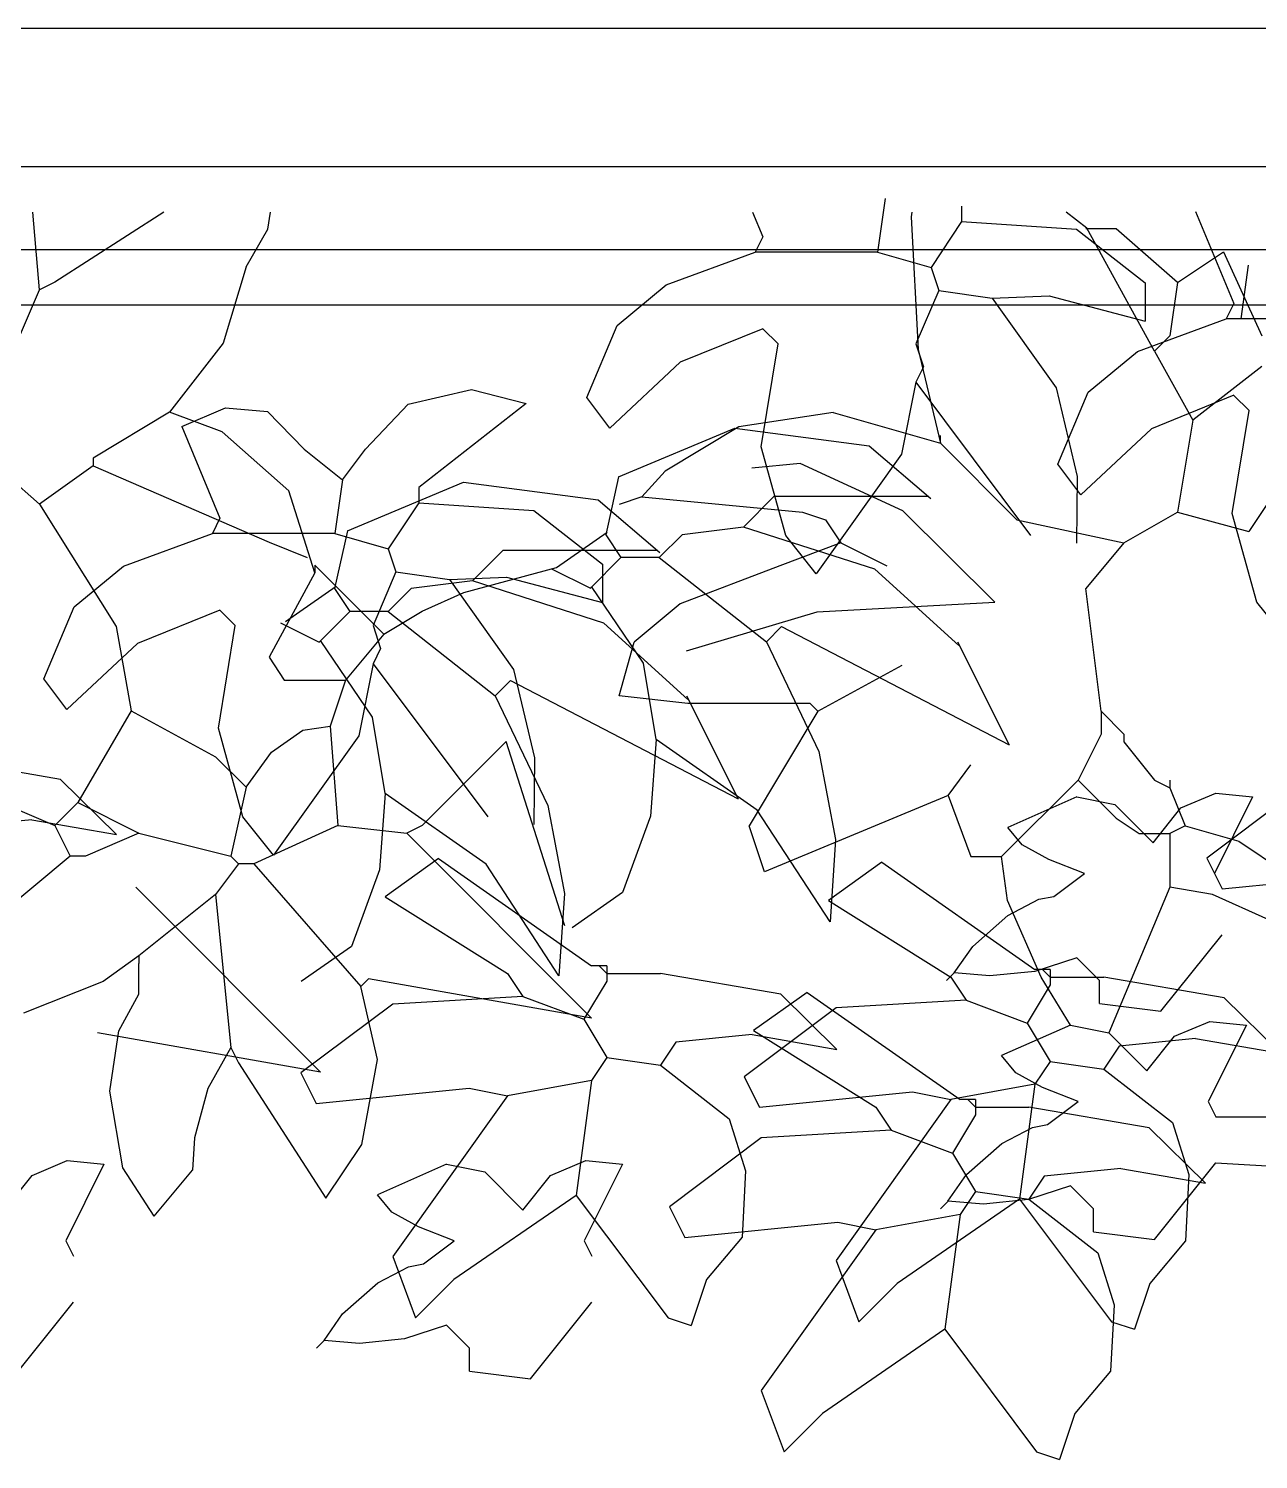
# Model space of a CAD drawing. Header units: millimetres. Extents: x 182 to 305, y 81 to 164.
# Drawn here: x 260.2174 to 260.4398, y 109.409 to 109.6676 of the extents above; entities that cross this region are included whole.
import ezdxf

# ---------------------------------------------------------------- set-up
doc = ezdxf.new("R2010")
doc.units = ezdxf.units.MM
doc.layers.add('86', color=7, linetype='Continuous')
doc.layers.add('LF', color=7, linetype='Continuous')

msp = doc.modelspace()

# ---------------------------------------------------------------- linework, layer by layer
at = {"layer": '86', "color": 252}
for p, q in [((260.372322, 109.636878), (260.37094, 109.627192)), ((260.372322, 109.636878), (260.37094, 109.627192)), ((260.219376, 109.620407), (260.218173, 109.634407)), ((260.219376, 109.620407), (260.218173, 109.634407)), ((260.241861, 109.634407), (260.222145, 109.621789)), ((260.241861, 109.634407), (260.222145, 109.621789)), ((260.260677, 109.631318), (260.261169, 109.634407)), ((260.260677, 109.631318), (260.261169, 109.634407)), ((260.348328, 109.634407), (260.350183, 109.629957)), ((260.348328, 109.634407), (260.350183, 109.629957)), ((260.37714, 109.634407), (260.377017, 109.633545)), ((260.37714, 109.634407), (260.377017, 109.633545)), ((260.377017, 109.633545), (260.378287, 109.60958)), ((260.377017, 109.633545), (260.378287, 109.60958)), ((260.386163, 109.635495), (260.386163, 109.632726)), ((260.386163, 109.635495), (260.386163, 109.632726)), ((260.408789, 109.631548), (260.405086, 109.634407)), ((260.408789, 109.631548), (260.405086, 109.634407)), ((260.428467, 109.634519), (260.435388, 109.617913)), ((260.428467, 109.634519), (260.435388, 109.617913)), ((260.256739, 109.624558), (260.260677, 109.631318)), ((260.256739, 109.624558), (260.260677, 109.631318)), ((260.386163, 109.632726), (260.380625, 109.624423)), ((260.386163, 109.632726), (260.380625, 109.624423)), ((260.386163, 109.632726), (260.40692, 109.631344)), ((260.386163, 109.632726), (260.40692, 109.631344)), ((260.40692, 109.631344), (260.419374, 109.621654)), ((260.40692, 109.631344), (260.419374, 109.621654)), ((260.414136, 109.631408), (260.408603, 109.631408)), ((260.414136, 109.631408), (260.408603, 109.631408)), ((260.421057, 109.609264), (260.408789, 109.631548)), ((260.421057, 109.609264), (260.408789, 109.631548)), ((260.425208, 109.621718), (260.414136, 109.631408)), ((260.425208, 109.621718), (260.414136, 109.631408)), ((260.350183, 109.629957), (260.3488, 109.627192)), ((260.350183, 109.629957), (260.3488, 109.627192)), ((260.332735, 109.621276), (260.3488, 109.627192)), ((260.332735, 109.621276), (260.3488, 109.627192)), ((260.37094, 109.627192), (260.3488, 109.627192)), ((260.37094, 109.627192), (260.3488, 109.627192)), ((260.37094, 109.627192), (260.380625, 109.624423)), ((260.37094, 109.627192), (260.380625, 109.624423)), ((260.425208, 109.621718), (260.433511, 109.627256)), ((260.425208, 109.621718), (260.433511, 109.627256)), ((260.433511, 109.627256), (260.440432, 109.612033)), ((260.433511, 109.627256), (260.440432, 109.612033)), ((260.256739, 109.624558), (260.252587, 109.610717)), ((260.256739, 109.624558), (260.252587, 109.610717)), ((260.380625, 109.624423), (260.382011, 109.620272)), ((260.380625, 109.624423), (260.382011, 109.620272)), ((260.43801, 109.624834), (260.436627, 109.615148)), ((260.43801, 109.624834), (260.436627, 109.615148)), ((260.212383, 109.604024), (260.219376, 109.620407)), ((260.212383, 109.604024), (260.219376, 109.620407)), ((260.222145, 109.621789), (260.219376, 109.620407)), ((260.222145, 109.621789), (260.219376, 109.620407)), ((260.323839, 109.613953), (260.332735, 109.621276)), ((260.323839, 109.613953), (260.332735, 109.621276)), ((260.382011, 109.620272), (260.37786, 109.610587)), ((260.382011, 109.620272), (260.37786, 109.610587)), ((260.382011, 109.620272), (260.391697, 109.61889)), ((260.382011, 109.620272), (260.391697, 109.61889)), ((260.419374, 109.621654), (260.419374, 109.614738)), ((260.419374, 109.621654), (260.419374, 109.614738)), ((260.425208, 109.621718), (260.423826, 109.612033)), ((260.425208, 109.621718), (260.423826, 109.612033)), ((260.391698, 109.61889), (260.401999, 109.619279)), ((260.391698, 109.61889), (260.401999, 109.619279)), ((260.391698, 109.618889), (260.40327, 109.602636)), ((260.391698, 109.618889), (260.40327, 109.602636)), ((260.401999, 109.619279), (260.419374, 109.614738)), ((260.401999, 109.619279), (260.419374, 109.614738)), ((260.435388, 109.617913), (260.434005, 109.615148)), ((260.435388, 109.617913), (260.434005, 109.615148)), ((260.41794, 109.609232), (260.434005, 109.615148)), ((260.41794, 109.609232), (260.434005, 109.615148)), ((260.456145, 109.615148), (260.434005, 109.615148)), ((260.456145, 109.615148), (260.434005, 109.615148)), ((260.318354, 109.600897), (260.323839, 109.613953)), ((260.318354, 109.600897), (260.323839, 109.613953)), ((260.350183, 109.613353), (260.335277, 109.607296)), ((260.350183, 109.613353), (260.335277, 109.607296)), ((260.350183, 109.613352), (260.352952, 109.610587)), ((260.350183, 109.613352), (260.352952, 109.610587)), ((260.252587, 109.610717), (260.242902, 109.598263)), ((260.252587, 109.610717), (260.242902, 109.598263)), ((260.349893, 109.591985), (260.352952, 109.610587)), ((260.349893, 109.591985), (260.352952, 109.610587)), ((260.37786, 109.610587), (260.379242, 109.606435)), ((260.37786, 109.610587), (260.379242, 109.606435)), ((260.423826, 109.612033), (260.421057, 109.609264)), ((260.423826, 109.612033), (260.421057, 109.609264)), ((260.335277, 109.607296), (260.322505, 109.595364)), ((260.335277, 109.607296), (260.322505, 109.595364)), ((260.378287, 109.60958), (260.382312, 109.592658)), ((260.378287, 109.60958), (260.382312, 109.592658)), ((260.409044, 109.601909), (260.41794, 109.609232)), ((260.409044, 109.601909), (260.41794, 109.609232)), ((260.421057, 109.609264), (260.427977, 109.59681)), ((260.421057, 109.609264), (260.427977, 109.59681)), ((260.379242, 109.606435), (260.37786, 109.603666)), ((260.379242, 109.606435), (260.37786, 109.603666)), ((260.440432, 109.606499), (260.427977, 109.59681)), ((260.440432, 109.606499), (260.427977, 109.59681)), ((260.457037, 109.605113), (260.438082, 109.576694)), ((260.457037, 109.605113), (260.438082, 109.576694)), ((260.286046, 109.599706), (260.297484, 109.602369)), ((260.286046, 109.599706), (260.297484, 109.602369)), ((260.297484, 109.602369), (260.307373, 109.599853)), ((260.297484, 109.602369), (260.307373, 109.599853)), ((260.37786, 109.603665), (260.375311, 109.590653)), ((260.37786, 109.603665), (260.375311, 109.590653)), ((260.37786, 109.603666), (260.398617, 109.575989)), ((260.37786, 109.603666), (260.398617, 109.575989)), ((260.40327, 109.602636), (260.407083, 109.586659)), ((260.40327, 109.602636), (260.407083, 109.586659)), ((260.278313, 109.59155), (260.286046, 109.599706)), ((260.278313, 109.59155), (260.286046, 109.599706)), ((260.307373, 109.599853), (260.288002, 109.584634)), ((260.307373, 109.599853), (260.288002, 109.584634)), ((260.322505, 109.595364), (260.318354, 109.600897)), ((260.322505, 109.595364), (260.318354, 109.600897)), ((260.403559, 109.588853), (260.409044, 109.601909)), ((260.403559, 109.588853), (260.409044, 109.601909)), ((260.435388, 109.601309), (260.420482, 109.595252)), ((260.435388, 109.601309), (260.420482, 109.595252)), ((260.435388, 109.601307), (260.438157, 109.598543)), ((260.435388, 109.601307), (260.438157, 109.598543)), ((260.242902, 109.598263), (260.229065, 109.58996)), ((260.242902, 109.598263), (260.229065, 109.58996)), ((260.252416, 109.594704), (260.242902, 109.598263)), ((260.252416, 109.594704), (260.242902, 109.598263)), ((260.245101, 109.595702), (260.253003, 109.59904)), ((260.245101, 109.595702), (260.253003, 109.59904)), ((260.253003, 109.59904), (260.260628, 109.598375)), ((260.253003, 109.59904), (260.260628, 109.598375)), ((260.260628, 109.598375), (260.267245, 109.59155)), ((260.260628, 109.598375), (260.267245, 109.59155)), ((260.362937, 109.598196), (260.345879, 109.5956)), ((260.362937, 109.598196), (260.345879, 109.5956)), ((260.362937, 109.598196), (260.382312, 109.592658)), ((260.362937, 109.598196), (260.382312, 109.592658)), ((260.427977, 109.59681), (260.425208, 109.580204)), ((260.427977, 109.59681), (260.425208, 109.580204)), ((260.435098, 109.579941), (260.438157, 109.598543)), ((260.435098, 109.579941), (260.438157, 109.598543)), ((260.245101, 109.595702), (260.252022, 109.579096)), ((260.245101, 109.595702), (260.252022, 109.579096)), ((260.26449, 109.584053), (260.252416, 109.594704)), ((260.26449, 109.584053), (260.252416, 109.594704)), ((260.324103, 109.586576), (260.345115, 109.595381)), ((260.324103, 109.586576), (260.345115, 109.595381)), ((260.345879, 109.5956), (260.332535, 109.587611)), ((260.345879, 109.5956), (260.332535, 109.587611)), ((260.345115, 109.595381), (260.369451, 109.592194)), ((260.345115, 109.595381), (260.369451, 109.592194)), ((260.420482, 109.595252), (260.40771, 109.583319)), ((260.420482, 109.595252), (260.40771, 109.583319)), ((260.354334, 109.575989), (260.349893, 109.591985)), ((260.354334, 109.575989), (260.349893, 109.591985)), ((260.369451, 109.592194), (260.380604, 109.582634)), ((260.369451, 109.592194), (260.380604, 109.582634)), ((260.382312, 109.592658), (260.382312, 109.594045)), ((260.382312, 109.592658), (260.382312, 109.594045)), ((260.382312, 109.592658), (260.396148, 109.578822)), ((260.382312, 109.592658), (260.396148, 109.578822)), ((260.229065, 109.58996), (260.229065, 109.588578)), ((260.229065, 109.58996), (260.229065, 109.588578)), ((260.267245, 109.59155), (260.274162, 109.586016)), ((260.267245, 109.59155), (260.274162, 109.586016)), ((260.274162, 109.586016), (260.278313, 109.59155)), ((260.274162, 109.586016), (260.278313, 109.59155)), ((260.356963, 109.589012), (260.348236, 109.588127)), ((260.356963, 109.589012), (260.348236, 109.588127)), ((260.375543, 109.58046), (260.356963, 109.589012)), ((260.375543, 109.58046), (260.356963, 109.589012)), ((260.375311, 109.590653), (260.359871, 109.56907)), ((260.375311, 109.590653), (260.359871, 109.56907)), ((260.219376, 109.581657), (260.213654, 109.586716)), ((260.219376, 109.581657), (260.213654, 109.586716)), ((260.229065, 109.588578), (260.219376, 109.581657)), ((260.229065, 109.588578), (260.219376, 109.581657)), ((260.229065, 109.588578), (260.26089, 109.574741)), ((260.229065, 109.588578), (260.26089, 109.574741)), ((260.324103, 109.586576), (260.321779, 109.576123)), ((260.324103, 109.586576), (260.321779, 109.576123)), ((260.332535, 109.587611), (260.328343, 109.582973)), ((260.332535, 109.587611), (260.328343, 109.582973)), ((260.40771, 109.583319), (260.403559, 109.588853)), ((260.40771, 109.583319), (260.403559, 109.588853)), ((260.407083, 109.586659), (260.40692, 109.574607)), ((260.407083, 109.586659), (260.40692, 109.574607)), ((260.269193, 109.569203), (260.26449, 109.584053)), ((260.269193, 109.569203), (260.26449, 109.584053)), ((260.274162, 109.586016), (260.272779, 109.576331)), ((260.274162, 109.586016), (260.272779, 109.576331)), ((260.27508, 109.57682), (260.296092, 109.585625)), ((260.27508, 109.57682), (260.296092, 109.585625)), ((260.288002, 109.584634), (260.288002, 109.581865)), ((260.288002, 109.584634), (260.288002, 109.581865)), ((260.296092, 109.585625), (260.320428, 109.582438)), ((260.296092, 109.585625), (260.320428, 109.582438)), ((260.219376, 109.581657), (260.233217, 109.559518)), ((260.219376, 109.581657), (260.233217, 109.559518)), ((260.288002, 109.581865), (260.282464, 109.573562)), ((260.288002, 109.581865), (260.282464, 109.573562)), ((260.288002, 109.581865), (260.308759, 109.580483)), ((260.288002, 109.581865), (260.308759, 109.580483)), ((260.320428, 109.582438), (260.331582, 109.572878)), ((260.320428, 109.582438), (260.331582, 109.572878)), ((260.328343, 109.582973), (260.324192, 109.581591)), ((260.328343, 109.582973), (260.324192, 109.581591)), ((260.328343, 109.582973), (260.357403, 109.580204)), ((260.328343, 109.582973), (260.357403, 109.580204)), ((260.352221, 109.583044), (260.346687, 109.577506)), ((260.352221, 109.583044), (260.346687, 109.577506)), ((260.380165, 109.583044), (260.352221, 109.583044)), ((260.380165, 109.583044), (260.352221, 109.583044)), ((260.252022, 109.579096), (260.25064, 109.576331)), ((260.252022, 109.579096), (260.25064, 109.576331)), ((260.308759, 109.580483), (260.321214, 109.570793)), ((260.308759, 109.580483), (260.321214, 109.570793)), ((260.357403, 109.580204), (260.361555, 109.578822)), ((260.357403, 109.580204), (260.361555, 109.578822)), ((260.361555, 109.578822), (260.36432, 109.57467)), ((260.361555, 109.578822), (260.36432, 109.57467)), ((260.392152, 109.563944), (260.375543, 109.58046)), ((260.392152, 109.563944), (260.375543, 109.58046)), ((260.396148, 109.578822), (260.415523, 109.57467)), ((260.396148, 109.578822), (260.415523, 109.57467)), ((260.415523, 109.57467), (260.425208, 109.580204)), ((260.415523, 109.57467), (260.425208, 109.580204)), ((260.425208, 109.580204), (260.438082, 109.576694)), ((260.425208, 109.580204), (260.438082, 109.576694)), ((260.439539, 109.563945), (260.435098, 109.579941)), ((260.439539, 109.563945), (260.435098, 109.579941)), ((260.234575, 109.570415), (260.25064, 109.576331)), ((260.234575, 109.570415), (260.25064, 109.576331)), ((260.272779, 109.576331), (260.25064, 109.576331)), ((260.272779, 109.576331), (260.25064, 109.576331)), ((260.27508, 109.57682), (260.272756, 109.566368)), ((260.27508, 109.57682), (260.272756, 109.566368)), ((260.272779, 109.576331), (260.282464, 109.573562)), ((260.272779, 109.576331), (260.282464, 109.573562)), ((260.31289, 109.570204), (260.322041, 109.576595)), ((260.31289, 109.570204), (260.322041, 109.576595)), ((260.321779, 109.576123), (260.324548, 109.571972)), ((260.321779, 109.576123), (260.324548, 109.571972)), ((260.335615, 109.576123), (260.331464, 109.571972)), ((260.335615, 109.576123), (260.331464, 109.571972)), ((260.346687, 109.577506), (260.335615, 109.576123)), ((260.346687, 109.577506), (260.335615, 109.576123)), ((260.370465, 109.569886), (260.346687, 109.577506)), ((260.370465, 109.569886), (260.346687, 109.577506)), ((260.26089, 109.574741), (260.26781, 109.571972)), ((260.26089, 109.574741), (260.26781, 109.571972)), ((260.282464, 109.573562), (260.283851, 109.569411)), ((260.282464, 109.573562), (260.283851, 109.569411)), ((260.36432, 109.57467), (260.353252, 109.570519)), ((260.36432, 109.57467), (260.353252, 109.570519)), ((260.359868, 109.569073), (260.354334, 109.575989)), ((260.359868, 109.569073), (260.354334, 109.575989)), ((260.36432, 109.57467), (260.372622, 109.570519)), ((260.36432, 109.57467), (260.372622, 109.570519)), ((260.415523, 109.57467), (260.408603, 109.566368)), ((260.415523, 109.57467), (260.408603, 109.566368)), ((260.303198, 109.573288), (260.297664, 109.56775)), ((260.303198, 109.573288), (260.297664, 109.56775)), ((260.331142, 109.573288), (260.303198, 109.573288)), ((260.331142, 109.573288), (260.303198, 109.573288)), ((260.31901, 109.566438), (260.324548, 109.571972)), ((260.31901, 109.566438), (260.324548, 109.571972)), ((260.331464, 109.571972), (260.324548, 109.571972)), ((260.331464, 109.571972), (260.324548, 109.571972)), ((260.331464, 109.571972), (260.350839, 109.556749)), ((260.331464, 109.571972), (260.350839, 109.556749)), ((260.225678, 109.563092), (260.234575, 109.570415)), ((260.225678, 109.563092), (260.234575, 109.570415)), ((260.269193, 109.569203), (260.26089, 109.553984)), ((260.269193, 109.569203), (260.26089, 109.553984)), ((260.269193, 109.57059), (260.269193, 109.569203)), ((260.269193, 109.57059), (260.281647, 109.558135)), ((260.269193, 109.57059), (260.269193, 109.569203)), ((260.269193, 109.57059), (260.281647, 109.558135)), ((260.283851, 109.569411), (260.2797, 109.559726)), ((260.283851, 109.569411), (260.2797, 109.559726)), ((260.283851, 109.569411), (260.293536, 109.568028)), ((260.283851, 109.569411), (260.293536, 109.568028)), ((260.293538, 109.568029), (260.303839, 109.568418)), ((260.293538, 109.568029), (260.303839, 109.568418)), ((260.296114, 109.565678), (260.31289, 109.570204)), ((260.296114, 109.565678), (260.31289, 109.570204)), ((260.303839, 109.568418), (260.321214, 109.563877)), ((260.303839, 109.568418), (260.321214, 109.563877)), ((260.311973, 109.569957), (260.31901, 109.566438)), ((260.311973, 109.569957), (260.31901, 109.566438)), ((260.321214, 109.570793), (260.321214, 109.563877)), ((260.321214, 109.570793), (260.321214, 109.563877)), ((260.353252, 109.570519), (260.33526, 109.563599)), ((260.353252, 109.570519), (260.33526, 109.563599)), ((260.385674, 109.556077), (260.370465, 109.569886)), ((260.385674, 109.556077), (260.370465, 109.569886)), ((260.263868, 109.560449), (260.273018, 109.566839)), ((260.263868, 109.560449), (260.273018, 109.566839)), ((260.272756, 109.566368), (260.275525, 109.562216)), ((260.272756, 109.566368), (260.275525, 109.562216)), ((260.286593, 109.566368), (260.282441, 109.562216)), ((260.286593, 109.566368), (260.282441, 109.562216)), ((260.297664, 109.56775), (260.286593, 109.566368)), ((260.297664, 109.56775), (260.286593, 109.566368)), ((260.293538, 109.568028), (260.30511, 109.551775)), ((260.293538, 109.568028), (260.30511, 109.551775)), ((260.321442, 109.560131), (260.297664, 109.56775)), ((260.321442, 109.560131), (260.297664, 109.56775)), ((260.32865, 109.552896), (260.319245, 109.566743)), ((260.32865, 109.552896), (260.319245, 109.566743)), ((260.411372, 109.544228), (260.408603, 109.566368)), ((260.411372, 109.544228), (260.408603, 109.566368)), ((260.288567, 109.562287), (260.296114, 109.565678)), ((260.288567, 109.562287), (260.296114, 109.565678)), ((260.33526, 109.563599), (260.326957, 109.556682)), ((260.33526, 109.563599), (260.326957, 109.556682)), ((260.36006, 109.562175), (260.392152, 109.563944)), ((260.36006, 109.562175), (260.392152, 109.563944)), ((260.445073, 109.557029), (260.439539, 109.563945)), ((260.445073, 109.557029), (260.439539, 109.563945)), ((260.220193, 109.550036), (260.225678, 109.563092)), ((260.220193, 109.550036), (260.225678, 109.563092)), ((260.252022, 109.562492), (260.237117, 109.556435)), ((260.252022, 109.562492), (260.237117, 109.556435)), ((260.252022, 109.56249), (260.254791, 109.559726)), ((260.252022, 109.56249), (260.254791, 109.559726)), ((260.269987, 109.556682), (260.275525, 109.562216)), ((260.269987, 109.556682), (260.275525, 109.562216)), ((260.282441, 109.562216), (260.275525, 109.562216)), ((260.282441, 109.562216), (260.275525, 109.562216)), ((260.281647, 109.558135), (260.288567, 109.562287)), ((260.281647, 109.558135), (260.288567, 109.562287)), ((260.282441, 109.562216), (260.301816, 109.546993)), ((260.282441, 109.562216), (260.301816, 109.546993)), ((260.336413, 109.555097), (260.36006, 109.562175)), ((260.336413, 109.555097), (260.36006, 109.562175)), ((260.233217, 109.559518), (260.235981, 109.544295)), ((260.233217, 109.559518), (260.235981, 109.544295)), ((260.251732, 109.541123), (260.254791, 109.559726)), ((260.251732, 109.541123), (260.254791, 109.559726)), ((260.26295, 109.560201), (260.269987, 109.556682)), ((260.26295, 109.560201), (260.269987, 109.556682)), ((260.281647, 109.558135), (260.274731, 109.549833)), ((260.281647, 109.558135), (260.274731, 109.549833)), ((260.2797, 109.559726), (260.281082, 109.555574)), ((260.2797, 109.559726), (260.281082, 109.555574)), ((260.336652, 109.546321), (260.321442, 109.560131)), ((260.336652, 109.546321), (260.321442, 109.560131)), ((260.350839, 109.556749), (260.353608, 109.559518)), ((260.350839, 109.556749), (260.353608, 109.559518)), ((260.353608, 109.559518), (260.394752, 109.538124)), ((260.353608, 109.559518), (260.394752, 109.538124)), ((260.237117, 109.556435), (260.224345, 109.544502)), ((260.237117, 109.556435), (260.224345, 109.544502)), ((260.279627, 109.54314), (260.270222, 109.556987)), ((260.279627, 109.54314), (260.270222, 109.556987)), ((260.281082, 109.555574), (260.2797, 109.552805)), ((260.281082, 109.555574), (260.2797, 109.552805)), ((260.324192, 109.546993), (260.326957, 109.556682)), ((260.324192, 109.546993), (260.326957, 109.556682)), ((260.350839, 109.556749), (260.360325, 109.536956)), ((260.350839, 109.556749), (260.360325, 109.536956)), ((260.385432, 109.556749), (260.394752, 109.538124)), ((260.385432, 109.556749), (260.394752, 109.538124)), ((260.26089, 109.553984), (260.263659, 109.549833)), ((260.26089, 109.553984), (260.263659, 109.549833)), ((260.279699, 109.552804), (260.27715, 109.539792)), ((260.279699, 109.552804), (260.27715, 109.539792)), ((260.2797, 109.552805), (260.300457, 109.525128)), ((260.2797, 109.552805), (260.300457, 109.525128)), ((260.330919, 109.539081), (260.32865, 109.552896)), ((260.330919, 109.539081), (260.32865, 109.552896)), ((260.30511, 109.551775), (260.308923, 109.535798)), ((260.30511, 109.551775), (260.308923, 109.535798)), ((260.360168, 109.544228), (260.375391, 109.552531)), ((260.360168, 109.544228), (260.375391, 109.552531)), ((260.224345, 109.544502), (260.220193, 109.550036)), ((260.224345, 109.544502), (260.220193, 109.550036)), ((260.263659, 109.549833), (260.274731, 109.549833)), ((260.263659, 109.549833), (260.274731, 109.549833)), ((260.274731, 109.549833), (260.271962, 109.54153)), ((260.274731, 109.549833), (260.271962, 109.54153)), ((260.301816, 109.546993), (260.304585, 109.549762)), ((260.301816, 109.546993), (260.304585, 109.549762)), ((260.304585, 109.549762), (260.345729, 109.528368)), ((260.304585, 109.549762), (260.345729, 109.528368)), ((260.301816, 109.546993), (260.311302, 109.5272)), ((260.301816, 109.546993), (260.311302, 109.5272)), ((260.336646, 109.545611), (260.324192, 109.546993)), ((260.336646, 109.545611), (260.324192, 109.546993)), ((260.336409, 109.546993), (260.345729, 109.528368)), ((260.336409, 109.546993), (260.345729, 109.528368)), ((260.358786, 109.545611), (260.336646, 109.545611)), ((260.358786, 109.545611), (260.336646, 109.545611)), ((260.360168, 109.544228), (260.358786, 109.545611)), ((260.360168, 109.544228), (260.358786, 109.545611)), ((260.235981, 109.544295), (260.226296, 109.527689)), ((260.235981, 109.544295), (260.226296, 109.527689)), ((260.235981, 109.544295), (260.251205, 109.535992)), ((260.235981, 109.544295), (260.251205, 109.535992)), ((260.281897, 109.529325), (260.279627, 109.54314)), ((260.281897, 109.529325), (260.279627, 109.54314)), ((260.360168, 109.544228), (260.347714, 109.523471)), ((260.360168, 109.544228), (260.347714, 109.523471)), ((260.411372, 109.544228), (260.415523, 109.540077)), ((260.411372, 109.544228), (260.411372, 109.540077)), ((260.411372, 109.544228), (260.415523, 109.540077)), ((260.411372, 109.544228), (260.411372, 109.540077)), ((260.256173, 109.525128), (260.251732, 109.541123)), ((260.256173, 109.525128), (260.251732, 109.541123)), ((260.261313, 109.536788), (260.267032, 109.540782)), ((260.261313, 109.536788), (260.267032, 109.540782)), ((260.267032, 109.540782), (260.271962, 109.54153)), ((260.267032, 109.540782), (260.271962, 109.54153)), ((260.271962, 109.54153), (260.273344, 109.523537)), ((260.271962, 109.54153), (260.273344, 109.523537)), ((260.411372, 109.540077), (260.40722, 109.531774)), ((260.411372, 109.540077), (260.40722, 109.531774)), ((260.415523, 109.540077), (260.415523, 109.53869)), ((260.415523, 109.540077), (260.415523, 109.53869)), ((260.27715, 109.539792), (260.26171, 109.518209)), ((260.27715, 109.539792), (260.26171, 109.518209)), ((260.303791, 109.538761), (260.288567, 109.523537)), ((260.303791, 109.538761), (260.288567, 109.523537)), ((260.314405, 109.505398), (260.303791, 109.538761)), ((260.314405, 109.505398), (260.303791, 109.538761)), ((260.330919, 109.539081), (260.329905, 109.525271)), ((260.330919, 109.539081), (260.329905, 109.525271)), ((260.349171, 109.526334), (260.330919, 109.539081)), ((260.349171, 109.526334), (260.330919, 109.539081)), ((260.415523, 109.53869), (260.421057, 109.531774)), ((260.415523, 109.53869), (260.421057, 109.531774)), ((260.223163, 109.531898), (260.201401, 109.535642)), ((260.223163, 109.531898), (260.201401, 109.535642)), ((260.251205, 109.535992), (260.256739, 109.530458)), ((260.251205, 109.535992), (260.256739, 109.530458)), ((260.256739, 109.530458), (260.261313, 109.536788)), ((260.256739, 109.530458), (260.261313, 109.536788)), ((260.308923, 109.535798), (260.308759, 109.523745)), ((260.308923, 109.535798), (260.308759, 109.523745)), ((260.360325, 109.536956), (260.363367, 109.521022)), ((260.360325, 109.536956), (260.363367, 109.521022)), ((260.383694, 109.529005), (260.387846, 109.534539)), ((260.383694, 109.529005), (260.387846, 109.534539)), ((260.23333, 109.521913), (260.223163, 109.531898)), ((260.23333, 109.521913), (260.223163, 109.531898)), ((260.256739, 109.530458), (260.253974, 109.518004)), ((260.256739, 109.530458), (260.253974, 109.518004)), ((260.40722, 109.531774), (260.393379, 109.517933)), ((260.40722, 109.531774), (260.393379, 109.517933)), ((260.40722, 109.531774), (260.414136, 109.524853)), ((260.40722, 109.531774), (260.414136, 109.524853)), ((260.421057, 109.531774), (260.423826, 109.530387)), ((260.421057, 109.531774), (260.423826, 109.530387)), ((260.423826, 109.531774), (260.423826, 109.530387)), ((260.423826, 109.531774), (260.423826, 109.530387)), ((260.423826, 109.530387), (260.426591, 109.523471)), ((260.423826, 109.530387), (260.426591, 109.523471)), ((260.447103, 109.530108), (260.430498, 109.517654)), ((260.447103, 109.530108), (260.430498, 109.517654)), ((260.21246, 109.527689), (260.222145, 109.523537)), ((260.21246, 109.527689), (260.222145, 109.523537)), ((260.226296, 109.527689), (260.222145, 109.523537)), ((260.226296, 109.527689), (260.222145, 109.523537)), ((260.226296, 109.527689), (260.237368, 109.522155)), ((260.226296, 109.527689), (260.237368, 109.522155)), ((260.281897, 109.529325), (260.280883, 109.515515)), ((260.281897, 109.529325), (260.280883, 109.515515)), ((260.300148, 109.516578), (260.281897, 109.529325)), ((260.300148, 109.516578), (260.281897, 109.529325)), ((260.311302, 109.5272), (260.314344, 109.511266)), ((260.311302, 109.5272), (260.314344, 109.511266)), ((260.383694, 109.529005), (260.350483, 109.515168)), ((260.383694, 109.529005), (260.350483, 109.515168)), ((260.383694, 109.529005), (260.387846, 109.517933)), ((260.383694, 109.529005), (260.387846, 109.517933)), ((260.406967, 109.528726), (260.394513, 109.523192)), ((260.406967, 109.528726), (260.394513, 109.523192)), ((260.406967, 109.528726), (260.413888, 109.527344)), ((260.406967, 109.528726), (260.413888, 109.527344)), ((260.413888, 109.527344), (260.420808, 109.520423)), ((260.413888, 109.527344), (260.420808, 109.520423)), ((260.425809, 109.526727), (260.432164, 109.529389)), ((260.425809, 109.526727), (260.432164, 109.529389)), ((260.438796, 109.528726), (260.431876, 109.514889)), ((260.438796, 109.528726), (260.431876, 109.514889)), ((260.432164, 109.529389), (260.438796, 109.528726)), ((260.432164, 109.529389), (260.438796, 109.528726)), ((260.218007, 109.524575), (260.20417, 109.523188)), ((260.218007, 109.524575), (260.20417, 109.523188)), ((260.218007, 109.524575), (260.23333, 109.521913)), ((260.218007, 109.524575), (260.23333, 109.521913)), ((260.261707, 109.518211), (260.256173, 109.525128)), ((260.261707, 109.518211), (260.256173, 109.525128)), ((260.329905, 109.525271), (260.324836, 109.511462)), ((260.329905, 109.525271), (260.324836, 109.511462)), ((260.362353, 109.50615), (260.349171, 109.526334)), ((260.362353, 109.50615), (260.349171, 109.526334)), ((260.414136, 109.524853), (260.418288, 109.522084)), ((260.414136, 109.524853), (260.418288, 109.522084)), ((260.420808, 109.520423), (260.425809, 109.526727)), ((260.420808, 109.520423), (260.425809, 109.526727)), ((260.222145, 109.523537), (260.224914, 109.518004)), ((260.222145, 109.523537), (260.224914, 109.518004)), ((260.237368, 109.522155), (260.227679, 109.518004)), ((260.237368, 109.522155), (260.227679, 109.518004)), ((260.237368, 109.522155), (260.253974, 109.518004)), ((260.237368, 109.522155), (260.253974, 109.518004)), ((260.273344, 109.523537), (260.258125, 109.516621)), ((260.273344, 109.523537), (260.258125, 109.516621)), ((260.273344, 109.523537), (260.285798, 109.522155)), ((260.273344, 109.523537), (260.285798, 109.522155)), ((260.288567, 109.523537), (260.285798, 109.522155)), ((260.288567, 109.523537), (260.285798, 109.522155)), ((260.285798, 109.522155), (260.319206, 109.488747)), ((260.285798, 109.522155), (260.319206, 109.488747)), ((260.350483, 109.515168), (260.347714, 109.523471)), ((260.350483, 109.515168), (260.347714, 109.523471)), ((260.397087, 109.52007), (260.394513, 109.523192)), ((260.397087, 109.52007), (260.394513, 109.523192)), ((260.418288, 109.522084), (260.423826, 109.522084)), ((260.418288, 109.522084), (260.423826, 109.522084)), ((260.426591, 109.523471), (260.423826, 109.522084)), ((260.426591, 109.523471), (260.423826, 109.522084)), ((260.423826, 109.522084), (260.423826, 109.512399)), ((260.423826, 109.522084), (260.423826, 109.512399)), ((260.426591, 109.523471), (260.43628, 109.520702)), ((260.426591, 109.523471), (260.43628, 109.520702)), ((260.363367, 109.521022), (260.362353, 109.50615)), ((260.363367, 109.521022), (260.362353, 109.50615)), ((260.401916, 109.517407), (260.397087, 109.52007)), ((260.401916, 109.517407), (260.397087, 109.52007)), ((260.43628, 109.520702), (260.444583, 109.515168)), ((260.43628, 109.520702), (260.444583, 109.515168)), ((260.224914, 109.518004), (260.208308, 109.504167)), ((260.224914, 109.518004), (260.208308, 109.504167)), ((260.227679, 109.518004), (260.224914, 109.518004)), ((260.227679, 109.518004), (260.224914, 109.518004)), ((260.255356, 109.516621), (260.251205, 109.511083)), ((260.255356, 109.516621), (260.251205, 109.511083)), ((260.253974, 109.518004), (260.255356, 109.516621)), ((260.253974, 109.518004), (260.255356, 109.516621)), ((260.258125, 109.516621), (260.255356, 109.516621)), ((260.258125, 109.516621), (260.255356, 109.516621)), ((260.258125, 109.516621), (260.277496, 109.494478)), ((260.258125, 109.516621), (260.277496, 109.494478)), ((260.291558, 109.517582), (260.281869, 109.510666)), ((260.291558, 109.517582), (260.281869, 109.510666)), ((260.291558, 109.517582), (260.319231, 109.498212)), ((260.291558, 109.517582), (260.319231, 109.498212)), ((260.371745, 109.516902), (260.362056, 109.509985)), ((260.371745, 109.516902), (260.362056, 109.509985)), ((260.371745, 109.516902), (260.399418, 109.497531)), ((260.371745, 109.516902), (260.399418, 109.497531)), ((260.387846, 109.517933), (260.393379, 109.517933)), ((260.387846, 109.517933), (260.393379, 109.517933)), ((260.394428, 109.509989), (260.393379, 109.517933)), ((260.394428, 109.509989), (260.393379, 109.517933)), ((260.408354, 109.514889), (260.401916, 109.517407)), ((260.408354, 109.514889), (260.401916, 109.517407)), ((260.430498, 109.517654), (260.433262, 109.51212)), ((260.430498, 109.517654), (260.433262, 109.51212)), ((260.280883, 109.515515), (260.275813, 109.501706)), ((260.280883, 109.515515), (260.275813, 109.501706)), ((260.31333, 109.496395), (260.300148, 109.516578)), ((260.31333, 109.496395), (260.300148, 109.516578)), ((260.402816, 109.510738), (260.408354, 109.514889)), ((260.402816, 109.510738), (260.408354, 109.514889)), ((260.431876, 109.514889), (260.433262, 109.51212)), ((260.431876, 109.514889), (260.433262, 109.51212)), ((260.433262, 109.51212), (260.46094, 109.514885)), ((260.433262, 109.51212), (260.46094, 109.514885)), ((260.236776, 109.512399), (260.270183, 109.478991)), ((260.236776, 109.512399), (260.270183, 109.478991)), ((260.324836, 109.511462), (260.31571, 109.505088)), ((260.324836, 109.511462), (260.31571, 109.505088)), ((260.423826, 109.512399), (260.412754, 109.486108)), ((260.423826, 109.512399), (260.412754, 109.486108)), ((260.431538, 109.511055), (260.423826, 109.512399)), ((260.431538, 109.511055), (260.423826, 109.512399)), ((260.251205, 109.511083), (260.237368, 109.500016)), ((260.251205, 109.511083), (260.237368, 109.500016)), ((260.251205, 109.511083), (260.253974, 109.48341)), ((260.251205, 109.511083), (260.253974, 109.48341)), ((260.281869, 109.510666), (260.304013, 109.496825)), ((260.281869, 109.510666), (260.304013, 109.496825)), ((260.314344, 109.511266), (260.31333, 109.496395)), ((260.314344, 109.511266), (260.31333, 109.496395)), ((260.362056, 109.509985), (260.384199, 109.496144)), ((260.362056, 109.509985), (260.384199, 109.496144)), ((260.400528, 109.496143), (260.394428, 109.509989)), ((260.400528, 109.496143), (260.394428, 109.509989)), ((260.394545, 109.507288), (260.400137, 109.510217)), ((260.394545, 109.507288), (260.400137, 109.510217)), ((260.400137, 109.510217), (260.402816, 109.510738)), ((260.400137, 109.510217), (260.402816, 109.510738)), ((260.441705, 109.506528), (260.431538, 109.511055)), ((260.441705, 109.506528), (260.431538, 109.511055)), ((260.388191, 109.501696), (260.394545, 109.507288)), ((260.388191, 109.501696), (260.394545, 109.507288)), ((260.422191, 109.489981), (260.433262, 109.503818)), ((260.422191, 109.489981), (260.433262, 109.503818)), ((260.275813, 109.501706), (260.266687, 109.495332)), ((260.275813, 109.501706), (260.266687, 109.495332)), ((260.384827, 109.496897), (260.388191, 109.501696)), ((260.384827, 109.496897), (260.388191, 109.501696)), ((260.237368, 109.500016), (260.230892, 109.495349)), ((260.237368, 109.500016), (260.230892, 109.495349)), ((260.237368, 109.500016), (260.237368, 109.498629)), ((260.237368, 109.500016), (260.237368, 109.498629)), ((260.237368, 109.493095), (260.237368, 109.498629)), ((260.237368, 109.493095), (260.237368, 109.498629)), ((260.406967, 109.499666), (260.399375, 109.497169)), ((260.406967, 109.499666), (260.399375, 109.497169)), ((260.411119, 109.495515), (260.406967, 109.499666)), ((260.411119, 109.495515), (260.406967, 109.499666)), ((260.304013, 109.496825), (260.306777, 109.492674)), ((260.304013, 109.496825), (260.306777, 109.492674)), ((260.320618, 109.498212), (260.319231, 109.498212)), ((260.320618, 109.498212), (260.319231, 109.498212)), ((260.322, 109.498212), (260.320618, 109.498212)), ((260.320618, 109.498212), (260.322, 109.496825)), ((260.322, 109.498212), (260.320618, 109.498212)), ((260.320618, 109.498212), (260.322, 109.496825)), ((260.322, 109.498212), (260.322, 109.496825)), ((260.322, 109.498212), (260.322, 109.496825)), ((260.322, 109.496825), (260.331686, 109.496825)), ((260.322, 109.496825), (260.322, 109.495443)), ((260.322, 109.496825), (260.331686, 109.496825)), ((260.322, 109.496825), (260.322, 109.495443)), ((260.353447, 109.493081), (260.331686, 109.496825)), ((260.353447, 109.493081), (260.331686, 109.496825)), ((260.384828, 109.496897), (260.383446, 109.495515)), ((260.384828, 109.496897), (260.383446, 109.495515)), ((260.384199, 109.496144), (260.386964, 109.491993)), ((260.384199, 109.496144), (260.386964, 109.491993)), ((260.391241, 109.49637), (260.384827, 109.496897)), ((260.391241, 109.49637), (260.384827, 109.496897)), ((260.399375, 109.497169), (260.391241, 109.49637)), ((260.399375, 109.497169), (260.391241, 109.49637)), ((260.400805, 109.497531), (260.399418, 109.497531)), ((260.400805, 109.497531), (260.399418, 109.497531)), ((260.405834, 109.487491), (260.400528, 109.496143)), ((260.405834, 109.487491), (260.400528, 109.496143)), ((260.402187, 109.497531), (260.400805, 109.497531)), ((260.400805, 109.497531), (260.402187, 109.496144)), ((260.402187, 109.497531), (260.400805, 109.497531)), ((260.400805, 109.497531), (260.402187, 109.496144)), ((260.402187, 109.497531), (260.402187, 109.496144)), ((260.402187, 109.497531), (260.402187, 109.496144)), ((260.402187, 109.496144), (260.411873, 109.496144)), ((260.402187, 109.496144), (260.402187, 109.494762)), ((260.402187, 109.496144), (260.411873, 109.496144)), ((260.402187, 109.496144), (260.402187, 109.494762)), ((260.433634, 109.4924), (260.411873, 109.496144)), ((260.433634, 109.4924), (260.411873, 109.496144)), ((260.230892, 109.495349), (260.216472, 109.489653)), ((260.230892, 109.495349), (260.216472, 109.489653)), ((260.278882, 109.495864), (260.277496, 109.494478)), ((260.278882, 109.495864), (260.277496, 109.494478)), ((260.280535, 109.481233), (260.277496, 109.494478)), ((260.280535, 109.481233), (260.277496, 109.494478)), ((260.319206, 109.488747), (260.278882, 109.495864)), ((260.319206, 109.488747), (260.278882, 109.495864)), ((260.322, 109.495443), (260.317849, 109.488522)), ((260.322, 109.495443), (260.317849, 109.488522)), ((260.358213, 109.493392), (260.348524, 109.486475)), ((260.358213, 109.493392), (260.348524, 109.486475)), ((260.358213, 109.493392), (260.385886, 109.474021)), ((260.358213, 109.493392), (260.385886, 109.474021)), ((260.402187, 109.494762), (260.398036, 109.487842)), ((260.402187, 109.494762), (260.398036, 109.487842)), ((260.411119, 109.491363), (260.411119, 109.495515)), ((260.411119, 109.491363), (260.411119, 109.495515)), ((260.233729, 109.486433), (260.237368, 109.493095)), ((260.233729, 109.486433), (260.237368, 109.493095)), ((260.283255, 109.491291), (260.26665, 109.478837)), ((260.283255, 109.491291), (260.26665, 109.478837)), ((260.306777, 109.492674), (260.283255, 109.491291)), ((260.306777, 109.492674), (260.283255, 109.491291)), ((260.306777, 109.492674), (260.317849, 109.488522)), ((260.306777, 109.492674), (260.317849, 109.488522)), ((260.363614, 109.483095), (260.353447, 109.493081)), ((260.363614, 109.483095), (260.353447, 109.493081)), ((260.386964, 109.491993), (260.363442, 109.490611)), ((260.386964, 109.491993), (260.363442, 109.490611)), ((260.386964, 109.491993), (260.398036, 109.487842)), ((260.386964, 109.491993), (260.398036, 109.487842)), ((260.411119, 109.491363), (260.422191, 109.489981)), ((260.411119, 109.491363), (260.422191, 109.489981)), ((260.443801, 109.482415), (260.433634, 109.4924)), ((260.443801, 109.482415), (260.433634, 109.4924)), ((260.317849, 109.488522), (260.322, 109.481606)), ((260.317849, 109.488522), (260.322, 109.481606)), ((260.363442, 109.490611), (260.346837, 109.478156)), ((260.363442, 109.490611), (260.346837, 109.478156)), ((260.424675, 109.485491), (260.43103, 109.488154)), ((260.424675, 109.485491), (260.43103, 109.488154)), ((260.43103, 109.488154), (260.437663, 109.487491)), ((260.43103, 109.488154), (260.437663, 109.487491)), ((260.270183, 109.478991), (260.229859, 109.486108)), ((260.270183, 109.478991), (260.229859, 109.486108)), ((260.232074, 109.475537), (260.233729, 109.486433)), ((260.232074, 109.475537), (260.233729, 109.486433)), ((260.348291, 109.485758), (260.334455, 109.484371)), ((260.348291, 109.485758), (260.334455, 109.484371)), ((260.348291, 109.485758), (260.363614, 109.483095)), ((260.348291, 109.485758), (260.363614, 109.483095)), ((260.348524, 109.486475), (260.370667, 109.472634)), ((260.348524, 109.486475), (260.370667, 109.472634)), ((260.405834, 109.487491), (260.393379, 109.481957)), ((260.405834, 109.487491), (260.393379, 109.481957)), ((260.398036, 109.487842), (260.402187, 109.480925)), ((260.398036, 109.487842), (260.402187, 109.480925)), ((260.405834, 109.487491), (260.412754, 109.486108)), ((260.405834, 109.487491), (260.412754, 109.486108)), ((260.412754, 109.486108), (260.419674, 109.479188)), ((260.412754, 109.486108), (260.419674, 109.479188)), ((260.437663, 109.487491), (260.430742, 109.473654)), ((260.437663, 109.487491), (260.430742, 109.473654)), ((260.253974, 109.48341), (260.249804, 109.476032)), ((260.253974, 109.48341), (260.249804, 109.476032)), ((260.253974, 109.48341), (260.255356, 109.480641)), ((260.253974, 109.48341), (260.255356, 109.480641)), ((260.334455, 109.484371), (260.331686, 109.48022)), ((260.334455, 109.484371), (260.331686, 109.48022)), ((260.414642, 109.48369), (260.411873, 109.479539)), ((260.414642, 109.48369), (260.411873, 109.479539)), ((260.428478, 109.485077), (260.414642, 109.48369)), ((260.428478, 109.485077), (260.414642, 109.48369)), ((260.419674, 109.479188), (260.424675, 109.485491)), ((260.419674, 109.479188), (260.424675, 109.485491)), ((260.428478, 109.485077), (260.443801, 109.482415)), ((260.428478, 109.485077), (260.443801, 109.482415)), ((260.255356, 109.480641), (260.271164, 109.456211)), ((260.255356, 109.480641), (260.271164, 109.456211)), ((260.277699, 109.465878), (260.280535, 109.481233)), ((260.277699, 109.465878), (260.280535, 109.481233)), ((260.322, 109.481606), (260.319231, 109.477455)), ((260.322, 109.481606), (260.319231, 109.477455)), ((260.322, 109.481606), (260.331686, 109.48022)), ((260.322, 109.481606), (260.331686, 109.48022)), ((260.395953, 109.478834), (260.393379, 109.481957)), ((260.395953, 109.478834), (260.393379, 109.481957)), ((260.402187, 109.480925), (260.399418, 109.476774)), ((260.402187, 109.480925), (260.399418, 109.476774)), ((260.402187, 109.480925), (260.411873, 109.479539)), ((260.402187, 109.480925), (260.411873, 109.479539)), ((260.26665, 109.478837), (260.269415, 109.473303)), ((260.26665, 109.478837), (260.269415, 109.473303)), ((260.331686, 109.48022), (260.34414, 109.470534)), ((260.331686, 109.48022), (260.34414, 109.470534)), ((260.346837, 109.478156), (260.349601, 109.472622)), ((260.346837, 109.478156), (260.349601, 109.472622)), ((260.400782, 109.476171), (260.395953, 109.478834)), ((260.400782, 109.476171), (260.395953, 109.478834)), ((260.411873, 109.479539), (260.424327, 109.469854)), ((260.411873, 109.479539), (260.424327, 109.469854)), ((260.234438, 109.461668), (260.232074, 109.475537)), ((260.234438, 109.461668), (260.232074, 109.475537)), ((260.249804, 109.476032), (260.24744, 109.467116)), ((260.249804, 109.476032), (260.24744, 109.467116)), ((260.269415, 109.473303), (260.297092, 109.476068)), ((260.269415, 109.473303), (260.297092, 109.476068)), ((260.297092, 109.476068), (260.304013, 109.474686)), ((260.297092, 109.476068), (260.304013, 109.474686)), ((260.319231, 109.477455), (260.304013, 109.474686)), ((260.319231, 109.477455), (260.304013, 109.474686)), ((260.319231, 109.477455), (260.316467, 109.456698)), ((260.319231, 109.477455), (260.316467, 109.456698)), ((260.349601, 109.472622), (260.377279, 109.475387)), ((260.349601, 109.472622), (260.377279, 109.475387)), ((260.377279, 109.475387), (260.384199, 109.474005)), ((260.377279, 109.475387), (260.384199, 109.474005)), ((260.399418, 109.476774), (260.384199, 109.474005)), ((260.399418, 109.476774), (260.384199, 109.474005)), ((260.399418, 109.476774), (260.396653, 109.456017)), ((260.399418, 109.476774), (260.396653, 109.456017)), ((260.40722, 109.473654), (260.400782, 109.476171)), ((260.40722, 109.473654), (260.400782, 109.476171)), ((260.304013, 109.474686), (260.283255, 109.445626)), ((260.304013, 109.474686), (260.283255, 109.445626)), ((260.384199, 109.474005), (260.363442, 109.444945)), ((260.384199, 109.474005), (260.363442, 109.444945)), ((260.370667, 109.472634), (260.373432, 109.468483)), ((260.370667, 109.472634), (260.373432, 109.468483)), ((260.387273, 109.474021), (260.385886, 109.474021)), ((260.387273, 109.474021), (260.385886, 109.474021)), ((260.388655, 109.474021), (260.387273, 109.474021)), ((260.387273, 109.474021), (260.388655, 109.472634)), ((260.388655, 109.474021), (260.387273, 109.474021)), ((260.387273, 109.474021), (260.388655, 109.472634)), ((260.388655, 109.474021), (260.388655, 109.472634)), ((260.388655, 109.474021), (260.388655, 109.472634)), ((260.388655, 109.472634), (260.398341, 109.472634)), ((260.388655, 109.472634), (260.388655, 109.471252)), ((260.388655, 109.472634), (260.398341, 109.472634)), ((260.388655, 109.472634), (260.388655, 109.471252)), ((260.420102, 109.46889), (260.398341, 109.472634)), ((260.420102, 109.46889), (260.398341, 109.472634)), ((260.401682, 109.469503), (260.40722, 109.473654)), ((260.401682, 109.469503), (260.40722, 109.473654)), ((260.430742, 109.473654), (260.432129, 109.470885)), ((260.430742, 109.473654), (260.432129, 109.470885)), ((260.34414, 109.470534), (260.347092, 109.461127)), ((260.34414, 109.470534), (260.347092, 109.461127)), ((260.388655, 109.471252), (260.384504, 109.464332)), ((260.388655, 109.471252), (260.384504, 109.464332)), ((260.432129, 109.470885), (260.448734, 109.470885)), ((260.432129, 109.470885), (260.448734, 109.470885)), ((260.373432, 109.468483), (260.34991, 109.467101)), ((260.373432, 109.468483), (260.34991, 109.467101)), ((260.373432, 109.468483), (260.384504, 109.464332)), ((260.373432, 109.468483), (260.384504, 109.464332)), ((260.393411, 109.466053), (260.399003, 109.468982)), ((260.393411, 109.466053), (260.399003, 109.468982)), ((260.399003, 109.468982), (260.401682, 109.469503)), ((260.399003, 109.468982), (260.401682, 109.469503)), ((260.430269, 109.458905), (260.420102, 109.46889)), ((260.430269, 109.458905), (260.420102, 109.46889)), ((260.424327, 109.469854), (260.427279, 109.460446)), ((260.424327, 109.469854), (260.427279, 109.460446)), ((260.24744, 109.467116), (260.247053, 109.461266)), ((260.24744, 109.467116), (260.247053, 109.461266)), ((260.271164, 109.456211), (260.277699, 109.465878)), ((260.271164, 109.456211), (260.277699, 109.465878)), ((260.34991, 109.467101), (260.333305, 109.454646)), ((260.34991, 109.467101), (260.333305, 109.454646)), ((260.387057, 109.460461), (260.393411, 109.466053)), ((260.387057, 109.460461), (260.393411, 109.466053)), ((260.218053, 109.460314), (260.224408, 109.462977)), ((260.218053, 109.460314), (260.224408, 109.462977)), ((260.23104, 109.462313), (260.22412, 109.448477)), ((260.23104, 109.462313), (260.22412, 109.448477)), ((260.224408, 109.462977), (260.23104, 109.462313)), ((260.224408, 109.462977), (260.23104, 109.462313)), ((260.292977, 109.462313), (260.280523, 109.456779)), ((260.292977, 109.462313), (260.280523, 109.456779)), ((260.292977, 109.462313), (260.299897, 109.460931)), ((260.292977, 109.462313), (260.299897, 109.460931)), ((260.311819, 109.460314), (260.318173, 109.462977)), ((260.311819, 109.460314), (260.318173, 109.462977)), ((260.324806, 109.462313), (260.317885, 109.448477)), ((260.324806, 109.462313), (260.317885, 109.448477)), ((260.318173, 109.462977), (260.324806, 109.462313)), ((260.318173, 109.462977), (260.324806, 109.462313)), ((260.384504, 109.464332), (260.388655, 109.457415)), ((260.384504, 109.464332), (260.388655, 109.457415)), ((260.421057, 109.448746), (260.432129, 109.462582)), ((260.421057, 109.448746), (260.432129, 109.462582)), ((260.432129, 109.462582), (260.455651, 109.4612)), ((260.432129, 109.462582), (260.455651, 109.4612)), ((260.213052, 109.45401), (260.218053, 109.460314)), ((260.213052, 109.45401), (260.218053, 109.460314)), ((260.240134, 109.452965), (260.234438, 109.461668)), ((260.240134, 109.452965), (260.234438, 109.461668)), ((260.240134, 109.452965), (260.247053, 109.461266)), ((260.240134, 109.452965), (260.247053, 109.461266)), ((260.299897, 109.460931), (260.306818, 109.45401)), ((260.299897, 109.460931), (260.306818, 109.45401)), ((260.306818, 109.45401), (260.311819, 109.460314)), ((260.306818, 109.45401), (260.311819, 109.460314)), ((260.347092, 109.461127), (260.346457, 109.449144)), ((260.347092, 109.461127), (260.346457, 109.449144)), ((260.383693, 109.455662), (260.387057, 109.460461)), ((260.383693, 109.455662), (260.387057, 109.460461)), ((260.40111, 109.46018), (260.398341, 109.456029)), ((260.40111, 109.46018), (260.398341, 109.456029)), ((260.414946, 109.461567), (260.40111, 109.46018)), ((260.414946, 109.461567), (260.40111, 109.46018)), ((260.414946, 109.461567), (260.430269, 109.458905)), ((260.414946, 109.461567), (260.430269, 109.458905)), ((260.427279, 109.460446), (260.426644, 109.448463)), ((260.427279, 109.460446), (260.426644, 109.448463)), ((260.388655, 109.457415), (260.385886, 109.453264)), ((260.388655, 109.457415), (260.385886, 109.453264)), ((260.388655, 109.457415), (260.398341, 109.456029)), ((260.388655, 109.457415), (260.398341, 109.456029)), ((260.405834, 109.458431), (260.398241, 109.455934)), ((260.405834, 109.458431), (260.398241, 109.455934)), ((260.409985, 109.454279), (260.405834, 109.458431)), ((260.409985, 109.454279), (260.405834, 109.458431)), ((260.283096, 109.453657), (260.280523, 109.456779)), ((260.283096, 109.453657), (260.280523, 109.456779)), ((260.316467, 109.456698), (260.294323, 109.441474)), ((260.316467, 109.456698), (260.294323, 109.441474)), ((260.316467, 109.456698), (260.333072, 109.434554)), ((260.316467, 109.456698), (260.333072, 109.434554)), ((260.333305, 109.454646), (260.33607, 109.449113)), ((260.333305, 109.454646), (260.33607, 109.449113)), ((260.396653, 109.456017), (260.37451, 109.440794)), ((260.396653, 109.456017), (260.37451, 109.440794)), ((260.383694, 109.455662), (260.382312, 109.454279)), ((260.383694, 109.455662), (260.382312, 109.454279)), ((260.390107, 109.455135), (260.383693, 109.455662)), ((260.390107, 109.455135), (260.383693, 109.455662)), ((260.398241, 109.455934), (260.390107, 109.455135)), ((260.398241, 109.455934), (260.390107, 109.455135)), ((260.396653, 109.456017), (260.413259, 109.433873)), ((260.396653, 109.456017), (260.413259, 109.433873)), ((260.398341, 109.456029), (260.410795, 109.446344)), ((260.398341, 109.456029), (260.410795, 109.446344)), ((260.287926, 109.450994), (260.283096, 109.453657)), ((260.287926, 109.450994), (260.283096, 109.453657)), ((260.385886, 109.453264), (260.370667, 109.450495)), ((260.385886, 109.453264), (260.370667, 109.450495)), ((260.385886, 109.453264), (260.383122, 109.432507)), ((260.385886, 109.453264), (260.383122, 109.432507)), ((260.409985, 109.450128), (260.409985, 109.454279)), ((260.409985, 109.450128), (260.409985, 109.454279)), ((260.294363, 109.448477), (260.287926, 109.450994)), ((260.294363, 109.448477), (260.287926, 109.450994)), ((260.33607, 109.449113), (260.363747, 109.451877)), ((260.33607, 109.449113), (260.363747, 109.451877)), ((260.370667, 109.450495), (260.34991, 109.421435)), ((260.370667, 109.450495), (260.34991, 109.421435)), ((260.363747, 109.451877), (260.370667, 109.450495)), ((260.363747, 109.451877), (260.370667, 109.450495)), ((260.409985, 109.450128), (260.421057, 109.448746)), ((260.409985, 109.450128), (260.421057, 109.448746)), ((260.22412, 109.448477), (260.225506, 109.445708)), ((260.22412, 109.448477), (260.225506, 109.445708)), ((260.288825, 109.444325), (260.294363, 109.448477)), ((260.288825, 109.444325), (260.294363, 109.448477)), ((260.317885, 109.448477), (260.319272, 109.445708)), ((260.317885, 109.448477), (260.319272, 109.445708)), ((260.346457, 109.449144), (260.339989, 109.441474)), ((260.346457, 109.449144), (260.339989, 109.441474)), ((260.426644, 109.448463), (260.420175, 109.440794)), ((260.426644, 109.448463), (260.420175, 109.440794)), ((260.283255, 109.445626), (260.287407, 109.434554)), ((260.283255, 109.445626), (260.287407, 109.434554)), ((260.286146, 109.443804), (260.288825, 109.444325)), ((260.286146, 109.443804), (260.288825, 109.444325)), ((260.363442, 109.444945), (260.367594, 109.433873)), ((260.363442, 109.444945), (260.367594, 109.433873)), ((260.410795, 109.446344), (260.413747, 109.436936)), ((260.410795, 109.446344), (260.413747, 109.436936)), ((260.280554, 109.440875), (260.286146, 109.443804)), ((260.280554, 109.440875), (260.286146, 109.443804)), ((260.2742, 109.435283), (260.280554, 109.440875)), ((260.2742, 109.435283), (260.280554, 109.440875)), ((260.294323, 109.441474), (260.287407, 109.434554)), ((260.294323, 109.441474), (260.287407, 109.434554)), ((260.339989, 109.441474), (260.337224, 109.433172)), ((260.339989, 109.441474), (260.337224, 109.433172)), ((260.37451, 109.440794), (260.367594, 109.433873)), ((260.37451, 109.440794), (260.367594, 109.433873)), ((260.420175, 109.440794), (260.417411, 109.432491)), ((260.420175, 109.440794), (260.417411, 109.432491)), ((260.214435, 109.423568), (260.225506, 109.437405)), ((260.214435, 109.423568), (260.225506, 109.437405)), ((260.3082, 109.423568), (260.319272, 109.437405)), ((260.3082, 109.423568), (260.319272, 109.437405)), ((260.413747, 109.436936), (260.413112, 109.424953)), ((260.413747, 109.436936), (260.413112, 109.424953)), ((260.270836, 109.430484), (260.2742, 109.435283)), ((260.270836, 109.430484), (260.2742, 109.435283)), ((260.333072, 109.434554), (260.337224, 109.433172)), ((260.333072, 109.434554), (260.337224, 109.433172)), ((260.413259, 109.433873), (260.417411, 109.432491)), ((260.413259, 109.433873), (260.417411, 109.432491)), ((260.292977, 109.433253), (260.285384, 109.430756)), ((260.292977, 109.433253), (260.285384, 109.430756)), ((260.297128, 109.429102), (260.292977, 109.433253)), ((260.297128, 109.429102), (260.292977, 109.433253)), ((260.383122, 109.432507), (260.360978, 109.417284)), ((260.383122, 109.432507), (260.360978, 109.417284)), ((260.383122, 109.432507), (260.399727, 109.410363)), ((260.383122, 109.432507), (260.399727, 109.410363)), ((260.270837, 109.430484), (260.269455, 109.429102)), ((260.270837, 109.430484), (260.269455, 109.429102)), ((260.27725, 109.429957), (260.270836, 109.430484)), ((260.27725, 109.429957), (260.270836, 109.430484)), ((260.285384, 109.430756), (260.27725, 109.429957)), ((260.285384, 109.430756), (260.27725, 109.429957)), ((260.297128, 109.42495), (260.297128, 109.429102)), ((260.297128, 109.42495), (260.297128, 109.429102)), ((260.297128, 109.42495), (260.3082, 109.423568)), ((260.297128, 109.42495), (260.3082, 109.423568)), ((260.413112, 109.424953), (260.406644, 109.417284)), ((260.413112, 109.424953), (260.406644, 109.417284)), ((260.34991, 109.421435), (260.354062, 109.410363)), ((260.34991, 109.421435), (260.354062, 109.410363)), ((260.360978, 109.417284), (260.354062, 109.410363)), ((260.360978, 109.417284), (260.354062, 109.410363)), ((260.406644, 109.417284), (260.403879, 109.408981)), ((260.406644, 109.417284), (260.403879, 109.408981)), ((260.399727, 109.410363), (260.403879, 109.408981)), ((260.399727, 109.410363), (260.403879, 109.408981))]:
    msp.add_line(p, q, dxfattribs=at)
for centre in [(260.324103, 109.586575), (260.324103, 109.586575), (260.27508, 109.57682), (260.27508, 109.57682)]:
    msp.add_arc(centre, 0.000000173, 112.46561, 167.19723, dxfattribs=at)
at = {"layer": 'LF', "color": 252}
for p, q in [((260.637055, 109.667592), (259.862055, 109.667592)), ((260.637055, 109.667592), (259.862055, 109.667592)), ((260.948249, 109.642592), (255.036942, 109.642592)), ((260.94902, 109.627592), (255.036942, 109.627592)), ((260.950801, 109.617592), (255.036942, 109.617592))]:
    msp.add_line(p, q, dxfattribs=at)

doc.saveas('drawing.dxf')
